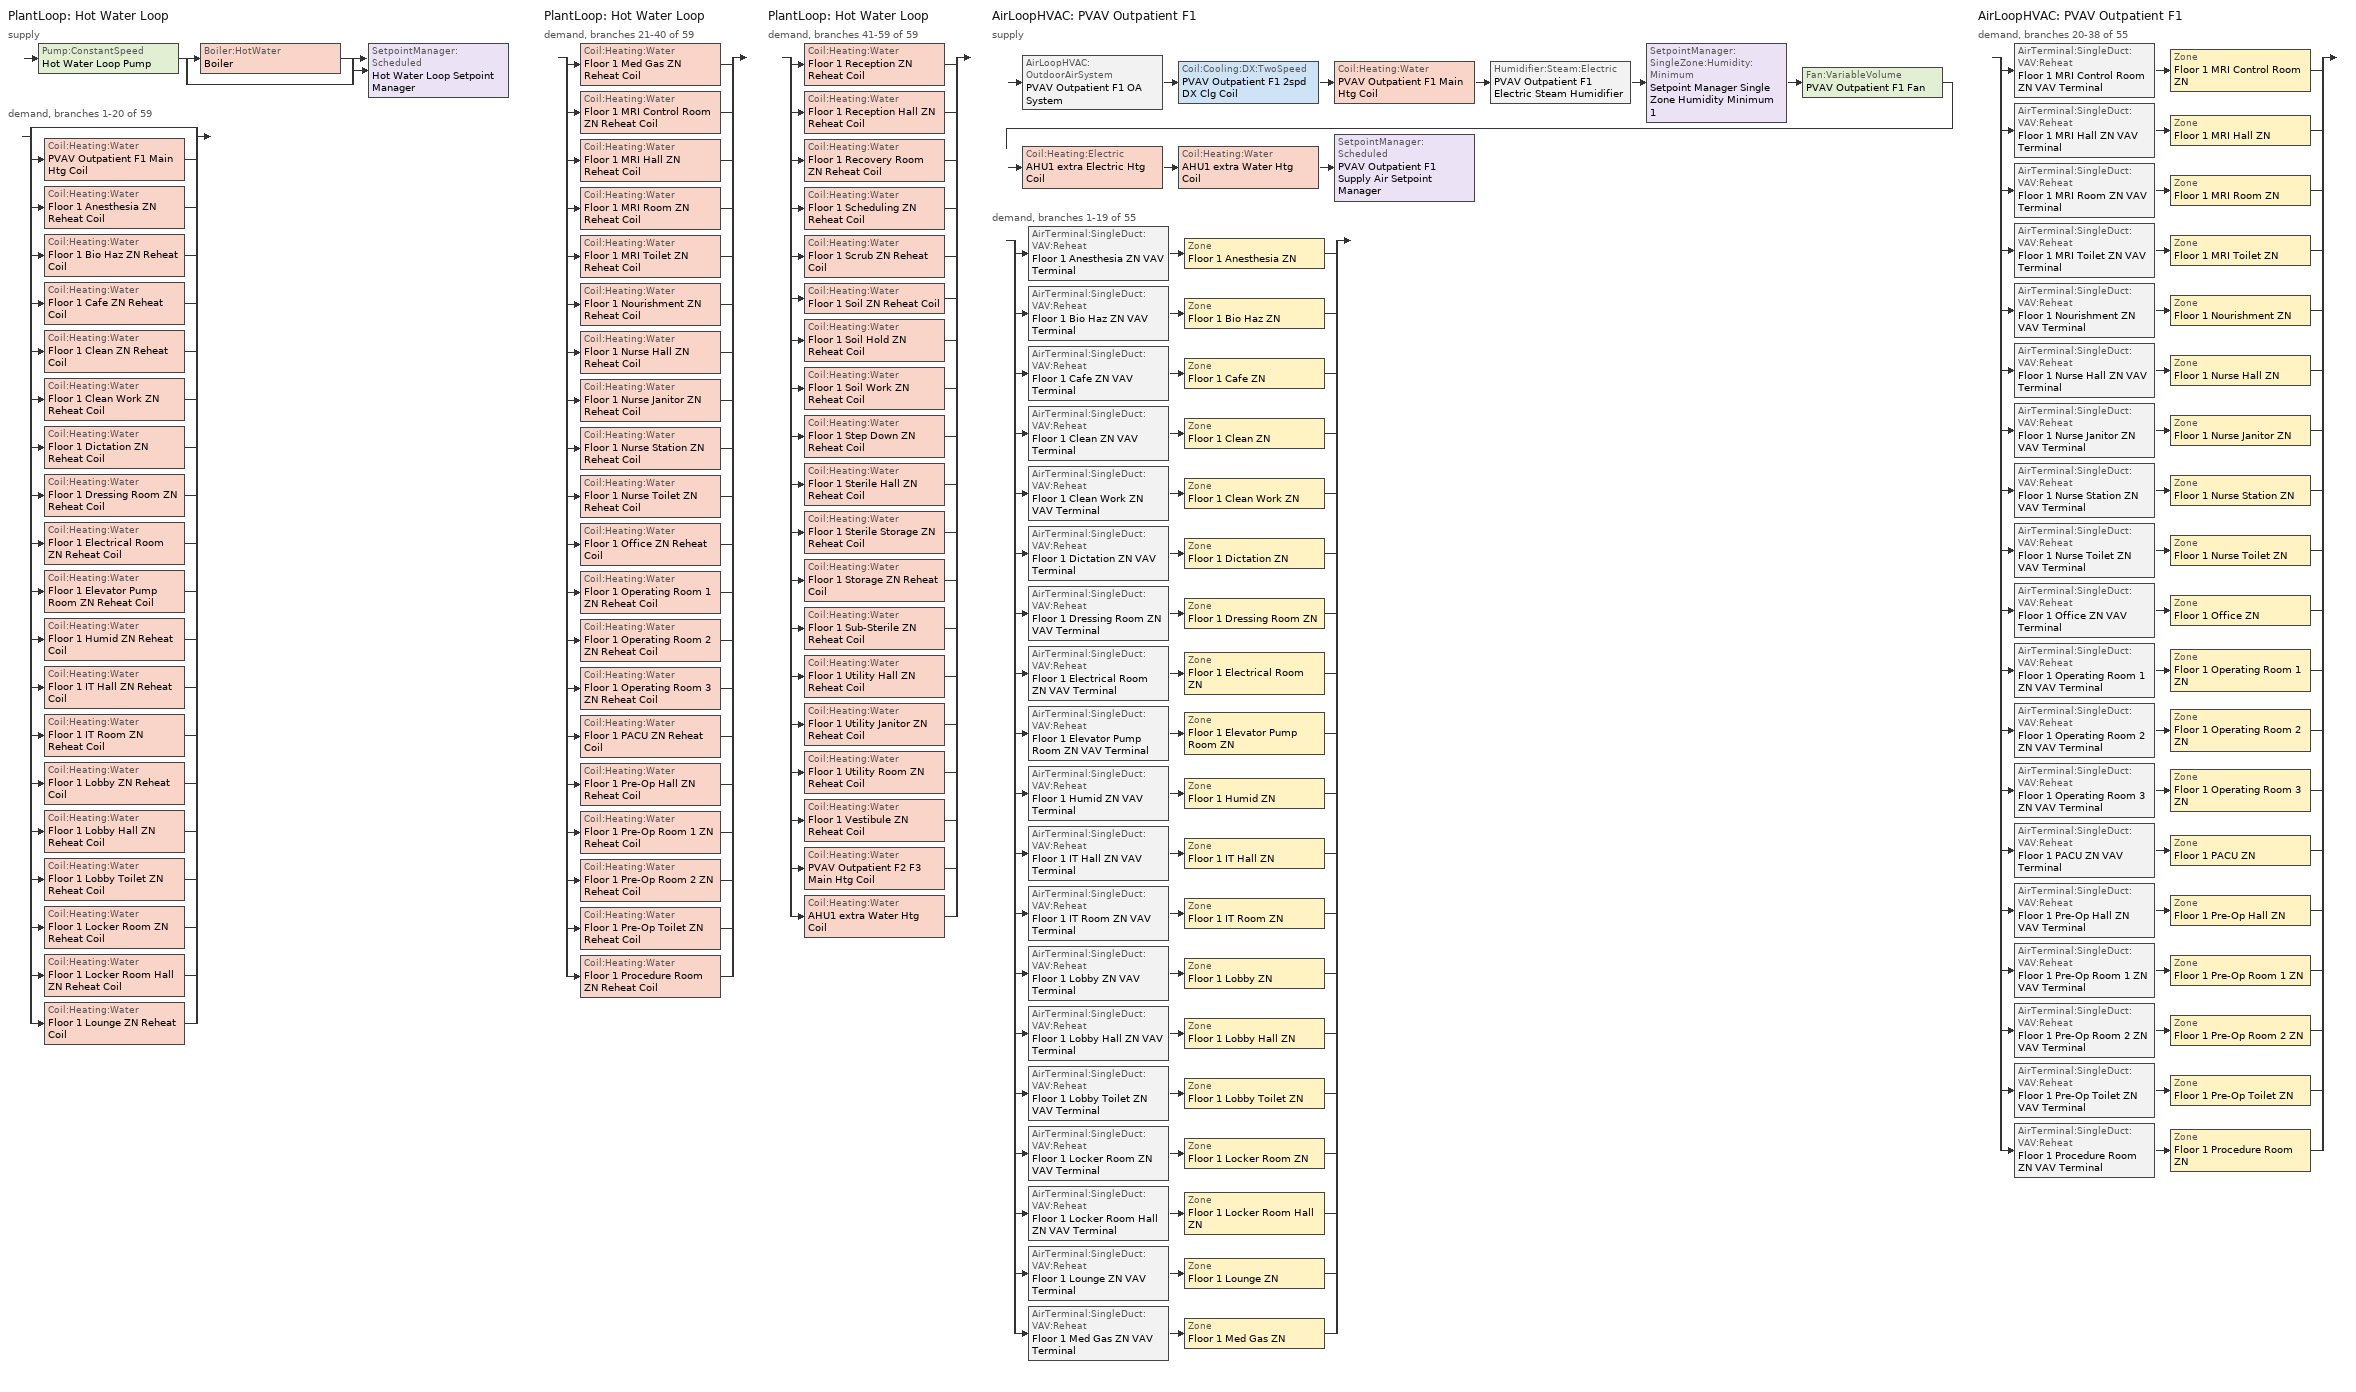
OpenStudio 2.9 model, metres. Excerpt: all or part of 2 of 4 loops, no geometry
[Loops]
PlantLoop 'Hot Water Loop'
 supply: Pump:ConstantSpeed 'Hot Water Loop Pump' > split
  | Boiler:HotWater 'Boiler'
  | bypass
  join > SetpointManager:Scheduled 'Hot Water Loop Setpoint Manager'
 demand, branches 1-20 of 59: split
  | bypass
  | Coil:Heating:Water 'PVAV Outpatient F1 Main Htg Coil'
  | Coil:Heating:Water 'Floor 1 Anesthesia ZN Reheat Coil'
  | Coil:Heating:Water 'Floor 1 Bio Haz ZN Reheat Coil'
  | Coil:Heating:Water 'Floor 1 Cafe ZN Reheat Coil'
  | Coil:Heating:Water 'Floor 1 Clean ZN Reheat Coil'
  | Coil:Heating:Water 'Floor 1 Clean Work ZN Reheat Coil'
  | Coil:Heating:Water 'Floor 1 Dictation ZN Reheat Coil'
  | Coil:Heating:Water 'Floor 1 Dressing Room ZN Reheat Coil'
  | Coil:Heating:Water 'Floor 1 Electrical Room ZN Reheat Coil'
  | Coil:Heating:Water 'Floor 1 Elevator Pump Room ZN Reheat Coil'
  | Coil:Heating:Water 'Floor 1 Humid ZN Reheat Coil'
  | Coil:Heating:Water 'Floor 1 IT Hall ZN Reheat Coil'
  | Coil:Heating:Water 'Floor 1 IT Room ZN Reheat Coil'
  | Coil:Heating:Water 'Floor 1 Lobby ZN Reheat Coil'
  | Coil:Heating:Water 'Floor 1 Lobby Hall ZN Reheat Coil'
  | Coil:Heating:Water 'Floor 1 Lobby Toilet ZN Reheat Coil'
  | Coil:Heating:Water 'Floor 1 Locker Room ZN Reheat Coil'
  | Coil:Heating:Water 'Floor 1 Locker Room Hall ZN Reheat Coil'
  | Coil:Heating:Water 'Floor 1 Lounge ZN Reheat Coil'
PlantLoop 'Hot Water Loop'
 demand, branches 21-40 of 59: split
  | Coil:Heating:Water 'Floor 1 Med Gas ZN Reheat Coil'
  | Coil:Heating:Water 'Floor 1 MRI Control Room ZN Reheat Coil'
  | Coil:Heating:Water 'Floor 1 MRI Hall ZN Reheat Coil'
  | Coil:Heating:Water 'Floor 1 MRI Room ZN Reheat Coil'
  | Coil:Heating:Water 'Floor 1 MRI Toilet ZN Reheat Coil'
  | Coil:Heating:Water 'Floor 1 Nourishment ZN Reheat Coil'
  | Coil:Heating:Water 'Floor 1 Nurse Hall ZN Reheat Coil'
  | Coil:Heating:Water 'Floor 1 Nurse Janitor ZN Reheat Coil'
  | Coil:Heating:Water 'Floor 1 Nurse Station ZN Reheat Coil'
  | Coil:Heating:Water 'Floor 1 Nurse Toilet ZN Reheat Coil'
  | Coil:Heating:Water 'Floor 1 Office ZN Reheat Coil'
  | Coil:Heating:Water 'Floor 1 Operating Room 1 ZN Reheat Coil'
  | Coil:Heating:Water 'Floor 1 Operating Room 2 ZN Reheat Coil'
  | Coil:Heating:Water 'Floor 1 Operating Room 3 ZN Reheat Coil'
  | Coil:Heating:Water 'Floor 1 PACU ZN Reheat Coil'
  | Coil:Heating:Water 'Floor 1 Pre-Op Hall ZN Reheat Coil'
  | Coil:Heating:Water 'Floor 1 Pre-Op Room 1 ZN Reheat Coil'
  | Coil:Heating:Water 'Floor 1 Pre-Op Room 2 ZN Reheat Coil'
  | Coil:Heating:Water 'Floor 1 Pre-Op Toilet ZN Reheat Coil'
  | Coil:Heating:Water 'Floor 1 Procedure Room ZN Reheat Coil'
PlantLoop 'Hot Water Loop'
 demand, branches 41-59 of 59: split
  | Coil:Heating:Water 'Floor 1 Reception ZN Reheat Coil'
  | Coil:Heating:Water 'Floor 1 Reception Hall ZN Reheat Coil'
  | Coil:Heating:Water 'Floor 1 Recovery Room ZN Reheat Coil'
  | Coil:Heating:Water 'Floor 1 Scheduling ZN Reheat Coil'
  | Coil:Heating:Water 'Floor 1 Scrub ZN Reheat Coil'
  | Coil:Heating:Water 'Floor 1 Soil ZN Reheat Coil'
  | Coil:Heating:Water 'Floor 1 Soil Hold ZN Reheat Coil'
  | Coil:Heating:Water 'Floor 1 Soil Work ZN Reheat Coil'
  | Coil:Heating:Water 'Floor 1 Step Down ZN Reheat Coil'
  | Coil:Heating:Water 'Floor 1 Sterile Hall ZN Reheat Coil'
  | Coil:Heating:Water 'Floor 1 Sterile Storage ZN Reheat Coil'
  | Coil:Heating:Water 'Floor 1 Storage ZN Reheat Coil'
  | Coil:Heating:Water 'Floor 1 Sub-Sterile ZN Reheat Coil'
  | Coil:Heating:Water 'Floor 1 Utility Hall ZN Reheat Coil'
  | Coil:Heating:Water 'Floor 1 Utility Janitor ZN Reheat Coil'
  | Coil:Heating:Water 'Floor 1 Utility Room ZN Reheat Coil'
  | Coil:Heating:Water 'Floor 1 Vestibule ZN Reheat Coil'
  | Coil:Heating:Water 'PVAV Outpatient F2 F3 Main Htg Coil'
  | Coil:Heating:Water 'AHU1 extra Water Htg Coil'
AirLoopHVAC 'PVAV Outpatient F1'
 supply: AirLoopHVAC:OutdoorAirSystem 'PVAV Outpatient F1 OA System' > Coil:Cooling:DX:TwoSpeed 'PVAV Outpatient F1 2spd DX Clg Coil' > Coil:Heating:Water 'PVAV Outpatient F1 Main Htg Coil' > Humidifier:Steam:Electric 'PVAV Outpatient F1 Electric Steam Humidifier' > SetpointManager:SingleZone:Humidity:Minimum 'Setpoint Manager Single Zone Humidity Minimum 1' > Fan:VariableVolume 'PVAV Outpatient F1 Fan' > Coil:Heating:Electric 'AHU1 extra Electric Htg Coil' > Coil:Heating:Water 'AHU1 extra Water Htg Coil' > SetpointManager:Scheduled 'PVAV Outpatient F1 Supply Air Setpoint Manager'
 demand, branches 1-19 of 55: split
  | AirTerminal:SingleDuct:VAV:Reheat 'Floor 1 Anesthesia ZN VAV Terminal' > Zone 'Floor 1 Anesthesia ZN'
  | AirTerminal:SingleDuct:VAV:Reheat 'Floor 1 Bio Haz ZN VAV Terminal' > Zone 'Floor 1 Bio Haz ZN'
  | AirTerminal:SingleDuct:VAV:Reheat 'Floor 1 Cafe ZN VAV Terminal' > Zone 'Floor 1 Cafe ZN'
  | AirTerminal:SingleDuct:VAV:Reheat 'Floor 1 Clean ZN VAV Terminal' > Zone 'Floor 1 Clean ZN'
  | AirTerminal:SingleDuct:VAV:Reheat 'Floor 1 Clean Work ZN VAV Terminal' > Zone 'Floor 1 Clean Work ZN'
  | AirTerminal:SingleDuct:VAV:Reheat 'Floor 1 Dictation ZN VAV Terminal' > Zone 'Floor 1 Dictation ZN'
  | AirTerminal:SingleDuct:VAV:Reheat 'Floor 1 Dressing Room ZN VAV Terminal' > Zone 'Floor 1 Dressing Room ZN'
  | AirTerminal:SingleDuct:VAV:Reheat 'Floor 1 Electrical Room ZN VAV Terminal' > Zone 'Floor 1 Electrical Room ZN'
  | AirTerminal:SingleDuct:VAV:Reheat 'Floor 1 Elevator Pump Room ZN VAV Terminal' > Zone 'Floor 1 Elevator Pump Room ZN'
  | AirTerminal:SingleDuct:VAV:Reheat 'Floor 1 Humid ZN VAV Terminal' > Zone 'Floor 1 Humid ZN'
  | AirTerminal:SingleDuct:VAV:Reheat 'Floor 1 IT Hall ZN VAV Terminal' > Zone 'Floor 1 IT Hall ZN'
  | AirTerminal:SingleDuct:VAV:Reheat 'Floor 1 IT Room ZN VAV Terminal' > Zone 'Floor 1 IT Room ZN'
  | AirTerminal:SingleDuct:VAV:Reheat 'Floor 1 Lobby ZN VAV Terminal' > Zone 'Floor 1 Lobby ZN'
  | AirTerminal:SingleDuct:VAV:Reheat 'Floor 1 Lobby Hall ZN VAV Terminal' > Zone 'Floor 1 Lobby Hall ZN'
  | AirTerminal:SingleDuct:VAV:Reheat 'Floor 1 Lobby Toilet ZN VAV Terminal' > Zone 'Floor 1 Lobby Toilet ZN'
  | AirTerminal:SingleDuct:VAV:Reheat 'Floor 1 Locker Room ZN VAV Terminal' > Zone 'Floor 1 Locker Room ZN'
  | AirTerminal:SingleDuct:VAV:Reheat 'Floor 1 Locker Room Hall ZN VAV Terminal' > Zone 'Floor 1 Locker Room Hall ZN'
  | AirTerminal:SingleDuct:VAV:Reheat 'Floor 1 Lounge ZN VAV Terminal' > Zone 'Floor 1 Lounge ZN'
  | AirTerminal:SingleDuct:VAV:Reheat 'Floor 1 Med Gas ZN VAV Terminal' > Zone 'Floor 1 Med Gas ZN'
AirLoopHVAC 'PVAV Outpatient F1'
 demand, branches 20-38 of 55: split
  | AirTerminal:SingleDuct:VAV:Reheat 'Floor 1 MRI Control Room ZN VAV Terminal' > Zone 'Floor 1 MRI Control Room ZN'
  | AirTerminal:SingleDuct:VAV:Reheat 'Floor 1 MRI Hall ZN VAV Terminal' > Zone 'Floor 1 MRI Hall ZN'
  | AirTerminal:SingleDuct:VAV:Reheat 'Floor 1 MRI Room ZN VAV Terminal' > Zone 'Floor 1 MRI Room ZN'
  | AirTerminal:SingleDuct:VAV:Reheat 'Floor 1 MRI Toilet ZN VAV Terminal' > Zone 'Floor 1 MRI Toilet ZN'
  | AirTerminal:SingleDuct:VAV:Reheat 'Floor 1 Nourishment ZN VAV Terminal' > Zone 'Floor 1 Nourishment ZN'
  | AirTerminal:SingleDuct:VAV:Reheat 'Floor 1 Nurse Hall ZN VAV Terminal' > Zone 'Floor 1 Nurse Hall ZN'
  | AirTerminal:SingleDuct:VAV:Reheat 'Floor 1 Nurse Janitor ZN VAV Terminal' > Zone 'Floor 1 Nurse Janitor ZN'
  | AirTerminal:SingleDuct:VAV:Reheat 'Floor 1 Nurse Station ZN VAV Terminal' > Zone 'Floor 1 Nurse Station ZN'
  | AirTerminal:SingleDuct:VAV:Reheat 'Floor 1 Nurse Toilet ZN VAV Terminal' > Zone 'Floor 1 Nurse Toilet ZN'
  | AirTerminal:SingleDuct:VAV:Reheat 'Floor 1 Office ZN VAV Terminal' > Zone 'Floor 1 Office ZN'
  | AirTerminal:SingleDuct:VAV:Reheat 'Floor 1 Operating Room 1 ZN VAV Terminal' > Zone 'Floor 1 Operating Room 1 ZN'
  | AirTerminal:SingleDuct:VAV:Reheat 'Floor 1 Operating Room 2 ZN VAV Terminal' > Zone 'Floor 1 Operating Room 2 ZN'
  | AirTerminal:SingleDuct:VAV:Reheat 'Floor 1 Operating Room 3 ZN VAV Terminal' > Zone 'Floor 1 Operating Room 3 ZN'
  | AirTerminal:SingleDuct:VAV:Reheat 'Floor 1 PACU ZN VAV Terminal' > Zone 'Floor 1 PACU ZN'
  | AirTerminal:SingleDuct:VAV:Reheat 'Floor 1 Pre-Op Hall ZN VAV Terminal' > Zone 'Floor 1 Pre-Op Hall ZN'
  | AirTerminal:SingleDuct:VAV:Reheat 'Floor 1 Pre-Op Room 1 ZN VAV Terminal' > Zone 'Floor 1 Pre-Op Room 1 ZN'
  | AirTerminal:SingleDuct:VAV:Reheat 'Floor 1 Pre-Op Room 2 ZN VAV Terminal' > Zone 'Floor 1 Pre-Op Room 2 ZN'
  | AirTerminal:SingleDuct:VAV:Reheat 'Floor 1 Pre-Op Toilet ZN VAV Terminal' > Zone 'Floor 1 Pre-Op Toilet ZN'
  | AirTerminal:SingleDuct:VAV:Reheat 'Floor 1 Procedure Room ZN VAV Terminal' > Zone 'Floor 1 Procedure Room ZN'
[Sizing:Zone] Zone Cooling Design Supply Air Temperature Input Method=SupplyAirTemperature; Zone Cooling Design Supply Air Temperature {C}=12.7778; Zone Cooling Design Supply Air Temperature Difference {deltaC}=11.11; Zone Heating Design Supply Air Temperature Input Method=SupplyAirTemperature; Zone Heating Design Supply Air Temperature {C}=50; Zone Heating Design Supply Air Temperature Difference {deltaC}=11.11; Zone Cooling Design Supply Air Humidity Ratio {kg-H2O/kg-air}=0.0085; Zone Heating Design Supply Air Humidity Ratio {kg-H2O/kg-air}=0.008; Heating Design Air Flow Method=DesignDay; Account for Dedicated Outdoor Air System=No; Dedicated Outdoor Air System Control Strategy=NeutralSupplyAir; Dedicated Outdoor Air Low Setpoint Temperature for Design {C}=autosize; Dedicated Outdoor Air High Setpoint Temperature for Design {C}=autosize
Name | Cooling Design Air Flow Method | Cooling Minimum Air Flow per Zone Floor Area {m3/s-m2}
Floor 1 Anesthesia ZN | DesignDayWithLimit | 0.00677333
Floor 1 Bio Haz ZN; Floor 1 Cafe ZN; Floor 1 Dictation ZN; Floor 1 Dressing Room ZN; Floor 1 Electrical Room ZN; Floor 1 Elevator Pump Room ZN; Floor 1 Humid ZN; Floor 1 IT Hall ZN; Floor 1 IT Room ZN; Floor 1 Lobby ZN; Floor 1 Lobby Hall ZN; Floor 1 Locker Room ZN; Floor 1 Locker Room Hall ZN; Floor 1 Lounge ZN; Floor 1 Med Gas ZN; Floor 1 MRI Control Room ZN; Floor 1 MRI Hall ZN; Floor 1 MRI Room ZN; Floor 1 Nourishment ZN; Floor 1 Nurse Hall ZN; Floor 1 Nurse Janitor ZN; Floor 1 Nurse Station ZN; Floor 1 Office ZN; Floor 1 Pre-Op Hall ZN | DesignDay
Floor 1 Clean ZN; Floor 1 Clean Work ZN | DesignDayWithLimit | 0.00338667
Floor 1 Lobby Toilet ZN; Floor 1 MRI Toilet ZN; Floor 1 Nurse Toilet ZN; Floor 1 Pre-Op Toilet ZN | DesignDayWithLimit | 0.00846667
Floor 1 Operating Room 1 ZN; Floor 1 Operating Room 2 ZN; Floor 1 Operating Room 3 ZN | DesignDayWithLimit | 0.0169333
Floor 1 PACU ZN; Floor 1 Pre-Op Room 1 ZN; Floor 1 Pre-Op Room 2 ZN | DesignDayWithLimit | 0.00508
Floor 1 Procedure Room ZN | DesignDayWithLimit | 0.0127
[Zone equipment]
Floor 1 Anesthesia ZN: Floor 1 Anesthesia ZN VAV Terminal, Floor 1 Anesthesia ZN Exhaust Fan
Floor 1 Bio Haz ZN: Floor 1 Bio Haz ZN VAV Terminal
Floor 1 Cafe ZN: Floor 1 Cafe ZN VAV Terminal
Floor 1 Clean ZN: Floor 1 Clean ZN VAV Terminal
Floor 1 Clean Work ZN: Floor 1 Clean Work ZN VAV Terminal
Floor 1 Dictation ZN: Floor 1 Dictation ZN VAV Terminal
Floor 1 Dressing Room ZN: Floor 1 Dressing Room ZN VAV Terminal
Floor 1 Electrical Room ZN: Floor 1 Electrical Room ZN VAV Terminal
Floor 1 Elevator Pump Room ZN: Floor 1 Elevator Pump Room ZN VAV Terminal
Floor 1 Humid ZN: Floor 1 Humid ZN VAV Terminal
Floor 1 IT Hall ZN: Floor 1 IT Hall ZN VAV Terminal
Floor 1 IT Room ZN: Floor 1 IT Room ZN VAV Terminal
Floor 1 Lobby ZN: Floor 1 Lobby ZN VAV Terminal
Floor 1 Lobby Hall ZN: Floor 1 Lobby Hall ZN VAV Terminal
Floor 1 Lobby Toilet ZN: Floor 1 Lobby Toilet ZN VAV Terminal, Floor 1 Lobby Toilet ZN Exhaust Fan
Floor 1 Locker Room ZN: Floor 1 Locker Room ZN VAV Terminal
Floor 1 Locker Room Hall ZN: Floor 1 Locker Room Hall ZN VAV Terminal
Floor 1 Lounge ZN: Floor 1 Lounge ZN VAV Terminal
Floor 1 Med Gas ZN: Floor 1 Med Gas ZN VAV Terminal
Floor 1 MRI Control Room ZN: Floor 1 MRI Control Room ZN VAV Terminal, Floor 1 MRI Control Room ZN Exhaust Fan
Floor 1 MRI Hall ZN: Floor 1 MRI Hall ZN VAV Terminal
Floor 1 MRI Room ZN: Floor 1 MRI Room ZN VAV Terminal, Floor 1 MRI Room ZN Exhaust Fan
Floor 1 MRI Toilet ZN: Floor 1 MRI Toilet ZN VAV Terminal, Floor 1 MRI Toilet ZN Exhaust Fan
Floor 1 Nourishment ZN: Floor 1 Nourishment ZN VAV Terminal
Floor 1 Nurse Hall ZN: Floor 1 Nurse Hall ZN VAV Terminal
Floor 1 Nurse Janitor ZN: Floor 1 Nurse Janitor ZN VAV Terminal
Floor 1 Nurse Station ZN: Floor 1 Nurse Station ZN VAV Terminal
Floor 1 Nurse Toilet ZN: Floor 1 Nurse Toilet ZN VAV Terminal, Floor 1 Nurse Toilet ZN Exhaust Fan
Floor 1 Office ZN: Floor 1 Office ZN VAV Terminal
Floor 1 Operating Room 1 ZN: Floor 1 Operating Room 1 ZN VAV Terminal
Floor 1 Operating Room 2 ZN: Floor 1 Operating Room 2 ZN VAV Terminal
Floor 1 Operating Room 3 ZN: Floor 1 Operating Room 3 ZN VAV Terminal
Floor 1 PACU ZN: Floor 1 PACU ZN VAV Terminal
Floor 1 Pre-Op Hall ZN: Floor 1 Pre-Op Hall ZN VAV Terminal
Floor 1 Pre-Op Room 1 ZN: Floor 1 Pre-Op Room 1 ZN VAV Terminal
Floor 1 Pre-Op Room 2 ZN: Floor 1 Pre-Op Room 2 ZN VAV Terminal
Floor 1 Pre-Op Toilet ZN: Floor 1 Pre-Op Toilet ZN VAV Terminal, Floor 1 Pre-Op Toilet ZN Exhaust Fan
Floor 1 Procedure Room ZN: Floor 1 Procedure Room ZN VAV Terminal
[PlantLoop]
Hot Water Loop: Fluid Type=Water; Glycol Concentration=0; Minimum Loop Temperature {C}=10; Plant Loop Volume {m3}=Autocalculate; Load Distribution Scheme=Optimal
[Sizing:Plant]
Hot Water Loop: Loop Type=Heating; Design Loop Exit Temperature {C}=82.2222; Loop Design Temperature Difference {deltaC}=11.1111; Sizing Option=NonCoincident; Zone Timesteps in Averaging Window=1; Coincident Sizing Factor Mode=None
[SetpointManager:Scheduled] Control Variable=Temperature
Name | Schedule
Hot Water Loop Setpoint Manager | Hot Water Loop Temp - 180F
PVAV Outpatient F1 Supply Air Setpoint Manager | Supply Air Temp - 55.0F
[Pump:ConstantSpeed]
Hot Water Loop Pump: Rated Flow Rate {m3/s}=autosize; Rated Pump Head {Pa}=179344; Rated Power Consumption {W}=autosize; Motor Efficiency=0.9; Fraction of Motor Inefficiencies to Fluid Stream=0; Pump Control Type=Intermittent; Design Power Sizing Method=PowerPerFlowPerPressure; Design Electric Power per Unit Flow Rate {W/(m3/s)}=348701.1; Design Shaft Power per Unit Flow Rate per Unit Head {W-s/m3-Pa}=1.28205
[Boiler:HotWater]
Boiler: Fuel Type=NaturalGas; Nominal Thermal Efficiency=0.78; Efficiency Curve Temperature Evaluation Variable=LeavingBoiler; Design Water Outlet Temperature {C}=82.2222; Minimum Part Load Ratio=0; Maximum Part Load Ratio=1.2; Optimum Part Load Ratio=1; Water Outlet Upper Temperature Limit {C}=95; Boiler Flow Mode=LeavingSetpointModulated; Parasitic Electric Load {W}=0; Sizing Factor=0.3
[AirLoopHVAC]
PVAV Outpatient F1: Availability Schedule=OutPatientHealthCare HVACOperationSchd; Design Supply Air Flow Rate {m3/s}=AutoSize
[Sizing:System]
PVAV Outpatient F1: Type of Load to Size On=Sensible; Design Outdoor Air Flow Rate {m3/s}=Autosize; Central Heating Maximum System Air Flow Ratio=0.3; Preheat Design Temperature {C}=7.22222; Preheat Design Humidity Ratio {kg-H2O/kg-Air}=0.008; Precool Design Temperature {C}=12.7778; Precool Design Humidity Ratio {kg-H2O/kg-Air}=0.008; Central Cooling Design Supply Air Temperature {C}=12.7778; Central Heating Design Supply Air Temperature {C}=12.7778; Sizing Option=Coincident; 100% Outdoor Air in Cooling=No; 100% Outdoor Air in Heating=No; Central Cooling Design Supply Air Humidity Ratio {kg-H2O/kg-Air}=0.0085; Central Heating Design Supply Air Humidity Ratio {kg-H2O/kg-Air}=0.008; Cooling Design Air Flow Method=DesignDay; Cooling Design Air Flow Rate {m3/s}=0; Heating Design Air Flow Method=DesignDay; Heating Design Air Flow Rate {m3/s}=0; System Outdoor Air Method=ZoneSum; Zone Maximum Outdoor Air Fraction=1; Cooling Supply Air Flow Rate Per Floor Area {m3/s-m2}=0.00996765; Cooling Fraction of Autosized Cooling Supply Air Flow Rate=1; Cooling Supply Air Flow Rate Per Unit Cooling Capacity {m3/s-W}=3.94755e-05; Heating Supply Air Flow Rate Per Floor Area {m3/s-m2}=0.00996765; Heating Fraction of Autosized Heating Supply Air Flow Rate=1; Heating Fraction of Autosized Cooling Supply Air Flow Rate=1; Heating Supply Air Flow Rate Per Unit Heating Capacity {m3/s-W}=3.15882e-05; Cooling Design Capacity Method=CoolingDesignCapacity; Cooling Design Capacity {W}=autosize; Cooling Design Capacity Per Floor Area {W/m2}=234.7; Fraction of Autosized Cooling Design Capacity=1; Heating Design Capacity Method=HeatingDesignCapacity; Heating Design Capacity {W}=autosize; Heating Design Capacity Per Floor Area {W/m2}=157; Fraction of Autosized Heating Design Capacity=1; Central Cooling Capacity Control Method=OnOff
[Fan:VariableVolume]
PVAV Outpatient F1 Fan: Availability Schedule=Always On Discrete; Fan Total Efficiency=0.6045; Pressure Rise {Pa}=1017.592; Maximum Flow Rate {m3/s}=Autosize; Fan Power Minimum Flow Rate Input Method=FixedFlowRate; Fan Power Minimum Flow Fraction=0; Fan Power Minimum Air Flow Rate {m3/s}=0; Motor Efficiency=0.93; Motor In Airstream Fraction=1; Fan Power Coefficient 1=0.0407599; Fan Power Coefficient 2=0.088045; Fan Power Coefficient 3=-0.0729261; Fan Power Coefficient 4=0.94374; Fan Power Coefficient 5=0
[Coil:Heating:Water] Availability Schedule=Always On Discrete; Rated Inlet Water Temperature {C}=82.2222; Rated Outlet Water Temperature {C}=71.1111
Name | Rated Inlet Air Temperature {C} | Rated Outlet Air Temperature {C}
PVAV Outpatient F1 Main Htg Coil; PVAV Outpatient F2 F3 Main Htg Coil | 7.22222 | 12.7778
Floor 1 Anesthesia ZN Reheat Coil; Floor 1 Bio Haz ZN Reheat Coil; Floor 1 Cafe ZN Reheat Coil; Floor 1 Clean ZN Reheat Coil; Floor 1 Clean Work ZN Reheat Coil; Floor 1 Dictation ZN Reheat Coil; Floor 1 Dressing Room ZN Reheat Coil; Floor 1 Electrical Room ZN Reheat Coil; Floor 1 Elevator Pump Room ZN Reheat Coil; Floor 1 Humid ZN Reheat Coil; Floor 1 IT Hall ZN Reheat Coil; Floor 1 IT Room ZN Reheat Coil; Floor 1 Lobby ZN Reheat Coil; Floor 1 Lobby Hall ZN Reheat Coil; Floor 1 Lobby Toilet ZN Reheat Coil; Floor 1 Locker Room ZN Reheat Coil; Floor 1 Locker Room Hall ZN Reheat Coil; Floor 1 Lounge ZN Reheat Coil; Floor 1 Med Gas ZN Reheat Coil; Floor 1 MRI Control Room ZN Reheat Coil; Floor 1 MRI Hall ZN Reheat Coil; Floor 1 MRI Room ZN Reheat Coil; Floor 1 MRI Toilet ZN Reheat Coil; Floor 1 Nourishment ZN Reheat Coil; Floor 1 Nurse Hall ZN Reheat Coil; Floor 1 Nurse Janitor ZN Reheat Coil; Floor 1 Nurse Station ZN Reheat Coil; Floor 1 Nurse Toilet ZN Reheat Coil; Floor 1 Office ZN Reheat Coil; Floor 1 Operating Room 1 ZN Reheat Coil; Floor 1 Operating Room 2 ZN Reheat Coil; Floor 1 Operating Room 3 ZN Reheat Coil; Floor 1 PACU ZN Reheat Coil; Floor 1 Pre-Op Hall ZN Reheat Coil; Floor 1 Pre-Op Room 1 ZN Reheat Coil; Floor 1 Pre-Op Room 2 ZN Reheat Coil; Floor 1 Pre-Op Toilet ZN Reheat Coil; Floor 1 Procedure Room ZN Reheat Coil; Floor 1 Reception ZN Reheat Coil; Floor 1 Reception Hall ZN Reheat Coil; Floor 1 Recovery Room ZN Reheat Coil; Floor 1 Scheduling ZN Reheat Coil; Floor 1 Scrub ZN Reheat Coil; Floor 1 Soil ZN Reheat Coil; Floor 1 Soil Hold ZN Reheat Coil; Floor 1 Soil Work ZN Reheat Coil; Floor 1 Step Down ZN Reheat Coil; Floor 1 Sterile Hall ZN Reheat Coil; Floor 1 Sterile Storage ZN Reheat Coil; Floor 1 Storage ZN Reheat Coil; Floor 1 Sub-Sterile ZN Reheat Coil; Floor 1 Utility Hall ZN Reheat Coil; Floor 1 Utility Janitor ZN Reheat Coil; Floor 1 Utility Room ZN Reheat Coil; Floor 1 Vestibule ZN Reheat Coil | 12.7778 | 50
AHU1 extra Water Htg Coil | 16.6 | 32.2
[Controller:WaterCoil] Action=Normal; Controller Convergence Tolerance {deltaC}=0.1; Minimum Actuated Flow {m3/s}=0
Name | Water Coil
PVAV Outpatient F1 Main Htg Coil Controller | PVAV Outpatient F1 Main Htg Coil
Floor 1 Anesthesia ZN Reheat Coil Controller | Floor 1 Anesthesia ZN Reheat Coil
Floor 1 Bio Haz ZN Reheat Coil Controller | Floor 1 Bio Haz ZN Reheat Coil
Floor 1 Cafe ZN Reheat Coil Controller | Floor 1 Cafe ZN Reheat Coil
Floor 1 Clean ZN Reheat Coil Controller | Floor 1 Clean ZN Reheat Coil
Floor 1 Clean Work ZN Reheat Coil Controller | Floor 1 Clean Work ZN Reheat Coil
Floor 1 Dictation ZN Reheat Coil Controller | Floor 1 Dictation ZN Reheat Coil
Floor 1 Dressing Room ZN Reheat Coil Controller | Floor 1 Dressing Room ZN Reheat Coil
Floor 1 Electrical Room ZN Reheat Coil Controller | Floor 1 Electrical Room ZN Reheat Coil
Floor 1 Elevator Pump Room ZN Reheat Coil Controller | Floor 1 Elevator Pump Room ZN Reheat Coil
Floor 1 Humid ZN Reheat Coil Controller | Floor 1 Humid ZN Reheat Coil
Floor 1 IT Hall ZN Reheat Coil Controller | Floor 1 IT Hall ZN Reheat Coil
Floor 1 IT Room ZN Reheat Coil Controller | Floor 1 IT Room ZN Reheat Coil
Floor 1 Lobby ZN Reheat Coil Controller | Floor 1 Lobby ZN Reheat Coil
Floor 1 Lobby Hall ZN Reheat Coil Controller | Floor 1 Lobby Hall ZN Reheat Coil
Floor 1 Lobby Toilet ZN Reheat Coil Controller | Floor 1 Lobby Toilet ZN Reheat Coil
Floor 1 Locker Room ZN Reheat Coil Controller | Floor 1 Locker Room ZN Reheat Coil
Floor 1 Locker Room Hall ZN Reheat Coil Controller | Floor 1 Locker Room Hall ZN Reheat Coil
Floor 1 Lounge ZN Reheat Coil Controller | Floor 1 Lounge ZN Reheat Coil
Floor 1 Med Gas ZN Reheat Coil Controller | Floor 1 Med Gas ZN Reheat Coil
Floor 1 MRI Control Room ZN Reheat Coil Controller | Floor 1 MRI Control Room ZN Reheat Coil
Floor 1 MRI Hall ZN Reheat Coil Controller | Floor 1 MRI Hall ZN Reheat Coil
Floor 1 MRI Room ZN Reheat Coil Controller | Floor 1 MRI Room ZN Reheat Coil
Floor 1 MRI Toilet ZN Reheat Coil Controller | Floor 1 MRI Toilet ZN Reheat Coil
Floor 1 Nourishment ZN Reheat Coil Controller | Floor 1 Nourishment ZN Reheat Coil
Floor 1 Nurse Hall ZN Reheat Coil Controller | Floor 1 Nurse Hall ZN Reheat Coil
Floor 1 Nurse Janitor ZN Reheat Coil Controller | Floor 1 Nurse Janitor ZN Reheat Coil
Floor 1 Nurse Station ZN Reheat Coil Controller | Floor 1 Nurse Station ZN Reheat Coil
Floor 1 Nurse Toilet ZN Reheat Coil Controller | Floor 1 Nurse Toilet ZN Reheat Coil
Floor 1 Office ZN Reheat Coil Controller | Floor 1 Office ZN Reheat Coil
Floor 1 Operating Room 1 ZN Reheat Coil Controller | Floor 1 Operating Room 1 ZN Reheat Coil
Floor 1 Operating Room 2 ZN Reheat Coil Controller | Floor 1 Operating Room 2 ZN Reheat Coil
Floor 1 Operating Room 3 ZN Reheat Coil Controller | Floor 1 Operating Room 3 ZN Reheat Coil
Floor 1 PACU ZN Reheat Coil Controller | Floor 1 PACU ZN Reheat Coil
Floor 1 Pre-Op Hall ZN Reheat Coil Controller | Floor 1 Pre-Op Hall ZN Reheat Coil
Floor 1 Pre-Op Room 1 ZN Reheat Coil Controller | Floor 1 Pre-Op Room 1 ZN Reheat Coil
Floor 1 Pre-Op Room 2 ZN Reheat Coil Controller | Floor 1 Pre-Op Room 2 ZN Reheat Coil
Floor 1 Pre-Op Toilet ZN Reheat Coil Controller | Floor 1 Pre-Op Toilet ZN Reheat Coil
Floor 1 Procedure Room ZN Reheat Coil Controller | Floor 1 Procedure Room ZN Reheat Coil
Floor 1 Reception ZN Reheat Coil Controller | Floor 1 Reception ZN Reheat Coil
Floor 1 Reception Hall ZN Reheat Coil Controller | Floor 1 Reception Hall ZN Reheat Coil
Floor 1 Recovery Room ZN Reheat Coil Controller | Floor 1 Recovery Room ZN Reheat Coil
Floor 1 Scheduling ZN Reheat Coil Controller | Floor 1 Scheduling ZN Reheat Coil
Floor 1 Scrub ZN Reheat Coil Controller | Floor 1 Scrub ZN Reheat Coil
Floor 1 Soil ZN Reheat Coil Controller | Floor 1 Soil ZN Reheat Coil
Floor 1 Soil Hold ZN Reheat Coil Controller | Floor 1 Soil Hold ZN Reheat Coil
Floor 1 Soil Work ZN Reheat Coil Controller | Floor 1 Soil Work ZN Reheat Coil
Floor 1 Step Down ZN Reheat Coil Controller | Floor 1 Step Down ZN Reheat Coil
Floor 1 Sterile Hall ZN Reheat Coil Controller | Floor 1 Sterile Hall ZN Reheat Coil
Floor 1 Sterile Storage ZN Reheat Coil Controller | Floor 1 Sterile Storage ZN Reheat Coil
Floor 1 Storage ZN Reheat Coil Controller | Floor 1 Storage ZN Reheat Coil
Floor 1 Sub-Sterile ZN Reheat Coil Controller | Floor 1 Sub-Sterile ZN Reheat Coil
Floor 1 Utility Hall ZN Reheat Coil Controller | Floor 1 Utility Hall ZN Reheat Coil
Floor 1 Utility Janitor ZN Reheat Coil Controller | Floor 1 Utility Janitor ZN Reheat Coil
Floor 1 Utility Room ZN Reheat Coil Controller | Floor 1 Utility Room ZN Reheat Coil
Floor 1 Vestibule ZN Reheat Coil Controller | Floor 1 Vestibule ZN Reheat Coil
PVAV Outpatient F2 F3 Main Htg Coil Controller | PVAV Outpatient F2 F3 Main Htg Coil
AHU1 extra Water Htg Coil Controller | AHU1 extra Water Htg Coil
[Coil:Cooling:DX:TwoSpeed]
PVAV Outpatient F1 2spd DX Clg Coil: Availability Schedule=Always On Discrete; Rated High Speed Total Cooling Capacity {W}=Autosize; Rated High Speed Sensible Heat Ratio=Autosize; Rated High Speed COP {W/W}=3; Rated High Speed Air Flow Rate {m3/s}=Autosize; Total Cooling Capacity Function of Temperature Curve=Curve Biquadratic 1; Total Cooling Capacity Function of Flow Fraction Curve=Curve Quadratic 1; Energy Input Ratio Function of Temperature Curve=Curve Biquadratic 2; Energy Input Ratio Function of Flow Fraction Curve=Curve Quadratic 2; Part Load Fraction Correlation Curve=Curve Quadratic 3; Rated Low Speed Total Cooling Capacity {W}=Autosize; Rated Low Speed Sensible Heat Ratio=0.69; Rated Low Speed COP {W/W}=3; Low Speed Total Cooling Capacity Function of Temperature Curve=Curve Biquadratic 3; Low Speed Energy Input Ratio Function of Temperature Curve=Curve Biquadratic 4; Condenser Type=AirCooled; High Speed Evaporative Condenser Effectiveness=0; High Speed Evaporative Condenser Air Flow Rate {m3/s}=Autosize; High Speed Evaporative Condenser Pump Rated Power Consumption {W}=Autosize; Low Speed Evaporative Condenser Effectiveness=0; Low Speed Evaporative Condenser Air Flow Rate {m3/s}=Autosize; Low Speed Evaporative Condenser Pump Rated Power Consumption {W}=Autosize; Basin Heater Capacity {W/K}=10; Basin Heater Setpoint Temperature {C}=2
[Controller:OutdoorAir]
Controller Outdoor Air 1: Minimum Outdoor Air Flow Rate {m3/s}=autosize; Maximum Outdoor Air Flow Rate {m3/s}=Autosize; Economizer Control Type=NoEconomizer; Economizer Control Action Type=ModulateFlow; Economizer Maximum Limit Dry-Bulb Temperature {C}=28; Economizer Maximum Limit Enthalpy {J/kg}=64000; Lockout Type=NoLockout; Minimum Limit Type=FixedMinimum; Minimum Outdoor Air Schedule=OutPatientHealthCare BLDG_OA_SCH; Controller Mechanical Ventilation=PVAV Outpatient F1 Ventilation Controller; High Humidity Control=No; Heat Recovery Bypass Control Type=BypassWhenWithinEconomizerLimits
[Controller:MechanicalVentilation]
PVAV Outpatient F1 Ventilation Controller: Availability Schedule=OutPatientHealthCare BLDG_OA_SCH; System Outdoor Air Method=ZoneSum
[AirLoopHVAC:OutdoorAirSystem]
PVAV Outpatient F1 OA System: Controller=Controller Outdoor Air 1
[AirTerminal:SingleDuct:VAV:Reheat] Availability Schedule=Always On Discrete; Maximum Air Flow Rate {m3/s}=AutoSize; Zone Minimum Air Flow Input Method=Constant; Fixed Minimum Air Flow Rate {m3/s}=0; Maximum Hot Water or Steam Flow Rate {m3/s}=AutoSize; Minimum Hot Water or Steam Flow Rate {m3/s}=0; Convergence Tolerance=0.001; Damper Heating Action=ReverseWithLimits; Maximum Flow per Zone Floor Area During Reheat {m3/s-m2}=AutoSize; Maximum Flow Fraction During Reheat=AutoSize; Maximum Reheat Air Temperature {C}=50; Control For Outdoor Air=No
Name | Constant Minimum Air Flow Fraction | Reheat Coil
Floor 1 Anesthesia ZN VAV Terminal | 1 | Floor 1 Anesthesia ZN Reheat Coil
Floor 1 Bio Haz ZN VAV Terminal | 0.2 | Floor 1 Bio Haz ZN Reheat Coil
Floor 1 Cafe ZN VAV Terminal | 0.2 | Floor 1 Cafe ZN Reheat Coil
Floor 1 Clean ZN VAV Terminal | 1 | Floor 1 Clean ZN Reheat Coil
Floor 1 Clean Work ZN VAV Terminal | 1 | Floor 1 Clean Work ZN Reheat Coil
Floor 1 Dictation ZN VAV Terminal | 0.2 | Floor 1 Dictation ZN Reheat Coil
Floor 1 Dressing Room ZN VAV Terminal | 0.2 | Floor 1 Dressing Room ZN Reheat Coil
Floor 1 Electrical Room ZN VAV Terminal | 0.2 | Floor 1 Electrical Room ZN Reheat Coil
Floor 1 Elevator Pump Room ZN VAV Terminal | 0.2 | Floor 1 Elevator Pump Room ZN Reheat Coil
Floor 1 Humid ZN VAV Terminal | 0.2 | Floor 1 Humid ZN Reheat Coil
Floor 1 IT Hall ZN VAV Terminal | 0.2 | Floor 1 IT Hall ZN Reheat Coil
Floor 1 IT Room ZN VAV Terminal | 0.2 | Floor 1 IT Room ZN Reheat Coil
Floor 1 Lobby ZN VAV Terminal | 0.2 | Floor 1 Lobby ZN Reheat Coil
Floor 1 Lobby Hall ZN VAV Terminal | 0.2 | Floor 1 Lobby Hall ZN Reheat Coil
Floor 1 Lobby Toilet ZN VAV Terminal | 1 | Floor 1 Lobby Toilet ZN Reheat Coil
Floor 1 Locker Room ZN VAV Terminal | 0.2 | Floor 1 Locker Room ZN Reheat Coil
Floor 1 Locker Room Hall ZN VAV Terminal | 0.2 | Floor 1 Locker Room Hall ZN Reheat Coil
Floor 1 Lounge ZN VAV Terminal | 0.2 | Floor 1 Lounge ZN Reheat Coil
Floor 1 Med Gas ZN VAV Terminal | 0.2 | Floor 1 Med Gas ZN Reheat Coil
Floor 1 MRI Control Room ZN VAV Terminal | 0.2 | Floor 1 MRI Control Room ZN Reheat Coil
Floor 1 MRI Hall ZN VAV Terminal | 0.2 | Floor 1 MRI Hall ZN Reheat Coil
Floor 1 MRI Room ZN VAV Terminal | 0.2 | Floor 1 MRI Room ZN Reheat Coil
Floor 1 MRI Toilet ZN VAV Terminal | 1 | Floor 1 MRI Toilet ZN Reheat Coil
Floor 1 Nourishment ZN VAV Terminal | 0.2 | Floor 1 Nourishment ZN Reheat Coil
Floor 1 Nurse Hall ZN VAV Terminal | 0.2 | Floor 1 Nurse Hall ZN Reheat Coil
Floor 1 Nurse Janitor ZN VAV Terminal | 0.2 | Floor 1 Nurse Janitor ZN Reheat Coil
Floor 1 Nurse Station ZN VAV Terminal | 0.2 | Floor 1 Nurse Station ZN Reheat Coil
Floor 1 Nurse Toilet ZN VAV Terminal | 1 | Floor 1 Nurse Toilet ZN Reheat Coil
Floor 1 Office ZN VAV Terminal | 0.2 | Floor 1 Office ZN Reheat Coil
Floor 1 Operating Room 1 ZN VAV Terminal | 1 | Floor 1 Operating Room 1 ZN Reheat Coil
Floor 1 Operating Room 2 ZN VAV Terminal | 1 | Floor 1 Operating Room 2 ZN Reheat Coil
Floor 1 Operating Room 3 ZN VAV Terminal | 1 | Floor 1 Operating Room 3 ZN Reheat Coil
Floor 1 PACU ZN VAV Terminal | 1 | Floor 1 PACU ZN Reheat Coil
Floor 1 Pre-Op Hall ZN VAV Terminal | 0.2 | Floor 1 Pre-Op Hall ZN Reheat Coil
Floor 1 Pre-Op Room 1 ZN VAV Terminal | 1 | Floor 1 Pre-Op Room 1 ZN Reheat Coil
Floor 1 Pre-Op Room 2 ZN VAV Terminal | 1 | Floor 1 Pre-Op Room 2 ZN Reheat Coil
Floor 1 Pre-Op Toilet ZN VAV Terminal | 1 | Floor 1 Pre-Op Toilet ZN Reheat Coil
Floor 1 Procedure Room ZN VAV Terminal | 1 | Floor 1 Procedure Room ZN Reheat Coil
[Coil:Heating:Electric]
AHU1 extra Electric Htg Coil: Availability Schedule=Always On Discrete; Efficiency=1
[Fan:ZoneExhaust] Availability Schedule=OutPatientHealthCare Hours_of_operation; Fan Total Efficiency=0.6; Pressure Rise {Pa}=0; System Availability Manager Coupling Mode=Decoupled
Name | Maximum Flow Rate {m3/s}
Floor 1 Anesthesia ZN Exhaust Fan | 0.0679562
Floor 1 Lobby Toilet ZN Exhaust Fan; Floor 1 MRI Toilet ZN Exhaust Fan; Floor 1 Nurse Toilet ZN Exhaust Fan; Floor 1 Pre-Op Toilet ZN Exhaust Fan | 0.0424726
Floor 1 MRI Control Room ZN Exhaust Fan | 0.1586
Floor 1 MRI Room ZN Exhaust Fan | 0.4153
[Humidifier:Steam:Electric]
PVAV Outpatient F1 Electric Steam Humidifier: Rated Capacity {m3/s}=3.72e-05; Rated Power {W}=100000
[SetpointManager:SingleZone:Humidity:Minimum]
Setpoint Manager Single Zone Humidity Minimum 1: Control Variable=MinimumHumidityRatio; Control Zone=Floor 1 Operating Room 1 ZN
[Schedule:Constant]
Always On Discrete: Value=1
[Schedule:Ruleset]
Name | Default Day Schedule | Summer Design Day Schedule | Winter Design Day Schedule
Hot Water Loop Temp - 180F | Hot Water Loop Temp - 180F Default
OutPatientHealthCare HVACOperationSchd | OutPatientHealthCare HVACOperationSchd Default | OutPatientHealthCare HVACOperationSchd Summer Design Day | OutPatientHealthCare HVACOperationSchd Winter Design Day
OutPatientHealthCare BLDG_OA_SCH | OutPatientHealthCare BLDG_OA_SCH Default | OutPatientHealthCare BLDG_OA_SCH Summer Design Day | OutPatientHealthCare BLDG_OA_SCH Winter Design Day
Supply Air Temp - 55.0F | Supply Air Temp - 55.0F Default
OutPatientHealthCare Hours_of_operation | OutPatientHealthCare Hours_of_operation Default | OutPatientHealthCare Hours_of_operation Summer Design Day | OutPatientHealthCare Hours_of_operation Winter Design Day
[Schedule:Day]
Hot Water Loop Temp - 180F Default: 24, 0, 82.2222
OutPatientHealthCare HVACOperationSchd Default; OutPatientHealthCare HVACOperationSchd Winter Design Day; OutPatientHealthCare HVACOperationSchd Summer Design Day; OutPatientHealthCare Hours_of_operation Default; OutPatientHealthCare Hours_of_operation Winter Design Day; OutPatientHealthCare Hours_of_operation Summer Design Day: 24, 0, 1
OutPatientHealthCare BLDG_OA_SCH Default: 24, 0, 0
OutPatientHealthCare BLDG_OA_SCH Winter Design Day; OutPatientHealthCare BLDG_OA_SCH Summer Design Day; OutPatientHealthCare BLDG_OA_SCH WntrDsn|SmrDsn|Sat|Wkdy Day: 6, 0, 0, 18, 0, 1, 24, 0, 0
Supply Air Temp - 55.0F Default: 24, 0, 12.7778
[Schedule:Rule]
Schedule Rule 30: Schedule Ruleset=OutPatientHealthCare BLDG_OA_SCH; Rule Order=0; Day Schedule=OutPatientHealthCare BLDG_OA_SCH WntrDsn|SmrDsn|Sat|Wkdy Day; Apply Monday=Yes; Apply Tuesday=Yes; Apply Wednesday=Yes; Apply Thursday=Yes; Apply Friday=Yes; Apply Saturday=Yes; Date Specification Type=DateRange; Start Month=1; Start Day=1; End Month=12; End Day=31
[Curve:Biquadratic] Minimum Value of x=17; Maximum Value of x=22; Minimum Value of y=13; Maximum Value of y=46
Name | Coefficient1 Constant | Coefficient2 x | Coefficient3 x**2 | Coefficient4 y | Coefficient5 y**2 | Coefficient6 x*y
Curve Biquadratic 1; Curve Biquadratic 3 | 0.42415 | 0.04426 | -0.00042 | 0.00333 | -8e-005 | -0.00021
Curve Biquadratic 2; Curve Biquadratic 4 | 1.23649 | -0.02431 | 0.00057 | -0.01434 | 0.00063 | -0.00038
[Curve:Quadratic]
Name | Coefficient1 Constant | Coefficient2 x | Coefficient3 x**2 | Minimum Value of x | Maximum Value of x
Curve Quadratic 1 | 0.77136 | 0.34053 | -0.11088 | 0.75918 | 1.13877
Curve Quadratic 2 | 1.2055 | -0.32953 | 0.12308 | 0.75918 | 1.13877
Curve Quadratic 3 | 0.771 | 0.229 | 0 | 0 | 1
